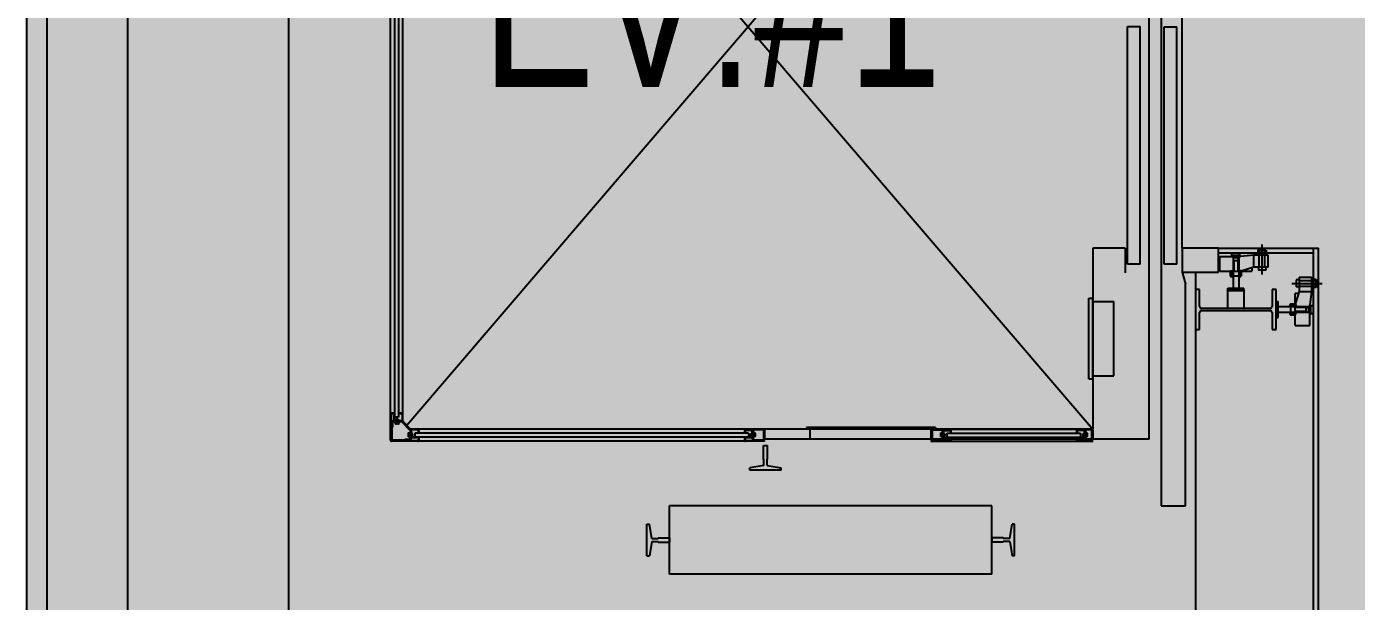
# Model space of a CAD drawing. Header units: millimetres. Extents: x 118559 to 211622, y 1329 to 63037.
# Drawn here: x 146730 to 150029, y 25892 to 27319 of the extents above; entities that cross this region are included whole.
import ezdxf
from ezdxf.enums import TextEntityAlignment as Align

# ---------------------------------------------------------------- set-up
doc = ezdxf.new("R2010")
doc.units = ezdxf.units.MM
doc.header["$LTSCALE"] = 120
doc.layers.add('ARCH', color=9, linetype='Continuous')
doc.layers.add('공사제외', color=5, linetype='Continuous')
doc.styles.add('GHD', font='')
doc.styles.get('GHD').set_extended_font_data('Dotum')

msp = doc.modelspace()

# ---------------------------------------------------------------- hatches: boundary and pattern name
at = {"layer": '공사제외', "linetype": 'Continuous'}
msp.add_hatch(color=253, dxfattribs=at).paths.add_polyline_path([(161618.8, 27040), (157330.1, 28562.8), (157311.6, 28694.2), (149935.1, 28694.2), (149935.1, 29394.2), (146730.1, 29394.2), (146730.1, 15782.9), (154687.7, 13368.2)])

# ---------------------------------------------------------------- linework, layer by layer
at = {"layer": 'ARCH', "color": 9}
for p, q in [((146980.1, 28744.2, 0), (146980.1, 19294.2, 0)), ((147380.1, 28744.2, 0), (147380.1, 19294.2, 0)), ((149545.1, 28519.2, 0), (149545.1, 26129.2, 0)), ((147633.1, 26291.7, 0), (147633.1, 28346.7, 0)), ((149515.1, 26294.2, 0), (149515.1, 28344.2, 0)), ((147673.1, 26329.2, 0), (149375.1, 28319.2, 0)), ((147673.1, 28309.2, 0), (149375.1, 26319.2, 0)), ((147643.1, 28296.6, 0), (147643.1, 26341.9, 0)), ((147653.1, 28289.2, 0), (147653.1, 26349.3, 0)), ((147663.1, 26339.6, 0), (147663.1, 28298.8, 0)), ((146780.1, 27944.1, 0), (146780.1, 15767.8, 0)), ((149597.1, 26769.2, 0), (149597.1, 27869.2, 0)), ((149461.1, 26729, 0), (149461.1, 27318.8, 0)), ((149461.1, 27318.8, 0), (149493.1, 27318.8, 0)), ((149493.1, 26729, 0), (149493.1, 27318.8, 0)), ((149551.9, 27318.6, 0), (149584.1, 27318.6, 0)), ((149552.1, 26728.7, 0), (149552.1, 27318.6, 0)), ((149584.1, 26728.7, 0), (149584.1, 27318.6, 0)), ((149375.1, 26769.2, 0), (149375.1, 26319.2, 0)), ((149455.1, 26769.2, 0), (149375.1, 26769.2, 0)), ((149455.1, 26769.2, 0), (149455.1, 26707.8, 0)), ((149687.1, 26769.2, 0), (149597.1, 26769.2, 0)), ((149597.1, 26769.2, 0), (149597.1, 26709.2, 0)), ((149687.1, 26769.2, 0), (149935.1, 26769.2, 0)), ((149687.1, 26709.2, 0), (149687.1, 26769.2, 0)), ((149687.1, 26757.2, 0), (149923.1, 26757.2, 0)), ((149806.1, 26757.2, 0), (149784.1, 26757.2, 0)), ((149784.1, 26757.2, 0), (149784.1, 26755.2, 0)), ((149785, 26763.6, 0), (149785, 26757.2, 0)), ((149785, 26763.6, 0), (149785, 26757.2, 0)), ((149785, 26763.6, 0), (149787.5, 26763.6, 0)), ((149787.5, 26763.6, 0), (149786.7, 26766.5, 0)), ((149787.2, 26764.6, 0), (149802.8, 26764.6, 0)), ((149787.5, 26763.6, 0), (149787.5, 26757.2, 0)), ((149787.5, 26763.6, 0), (149802.5, 26763.6, 0)), ((149787.7, 26767.6, 0), (149802.4, 26767.6, 0)), ((149795.1, 26703.3, 0), (149795.1, 26778.1, 0)), ((149802.5, 26763.6, 0), (149803.3, 26766.5, 0)), ((149802.5, 26763.6, 0), (149802.5, 26757.2, 0)), ((149805, 26763.6, 0), (149802.5, 26763.6, 0)), ((149805, 26763.6, 0), (149805, 26757.2, 0)), ((149806.1, 26755.2, 0), (149806.1, 26757.2, 0)), ((149923.1, 24619.2, 0), (149923.1, 26769.2, 0)), ((149935.1, 24619.2, 0), (149935.1, 26769.2, 0)), ((149493.1, 26729, 0), (149461.1, 26729, 0)), ((149584.1, 26728.7, 0), (149552.1, 26728.7, 0)), ((149690.2, 26747.8, 0), (149741.5, 26747.8, 0)), ((149690.2, 26711.8, 0), (149690.2, 26747.8, 0)), ((149741.5, 26749.8, 0), (149718.6, 26749.8, 0)), ((149718.6, 26747.8, 0), (149718.6, 26749.8, 0)), ((149740.1, 26755.8, 0), (149720.1, 26755.8, 0)), ((149720.1, 26749.8, 0), (149720.1, 26755.8, 0)), ((149723.1, 26747.7, 0), (149723.1, 26669.2, 0)), ((149724.1, 26737.7, 0), (149724.1, 26744.7, 0)), ((149736.1, 26744.7, 0), (149724.1, 26744.7, 0)), ((149736.1, 26737.7, 0), (149724.1, 26737.7, 0)), ((149725, 26744.7, 0), (149725, 26747.7, 0)), ((149725, 26737.7, 0), (149725, 26711.7, 0)), ((149735, 26737.7, 0), (149735, 26711.7, 0)), ((149735.1, 26744.7, 0), (149735.1, 26747.7, 0)), ((149736.1, 26737.7, 0), (149736.1, 26744.7, 0)), ((149737.1, 26747.7, 0), (149737.1, 26669.2, 0)), ((149740, 26749.8, 0), (149740, 26755.8, 0)), ((149775.1, 26751.7, 0), (149741.5, 26747.8, 0)), ((149741.5, 26749.8, 0), (149741.5, 26747.8, 0)), ((149810.1, 26751.7, 0), (149775.1, 26751.7, 0)), ((149775.1, 26721.7, 0), (149775.1, 26751.7, 0)), ((149784.1, 26755.2, 0), (149806.1, 26755.2, 0)), ((149784.1, 26754.8, 0), (149784.1, 26752.2, 0)), ((149788.1, 26721.7, 0), (149788.1, 26751.7, 0)), ((149789.1, 26754.8, 0), (149789.1, 26752.2, 0)), ((149801.1, 26754.8, 0), (149801.1, 26752.2, 0)), ((149802.1, 26721.7, 0), (149802.1, 26751.7, 0)), ((149806.1, 26754.8, 0), (149806.1, 26752.2, 0)), ((149810.1, 26721.7, 0), (149810.1, 26751.7, 0)), ((149810.1, 26721.7, 0), (149810.1, 26751.7, 0)), ((149597.1, 26709.2, 0), (149605.1, 26679.8, 0)), ((149597.1, 26709.2, 0), (149605.1, 26679.8, 0)), ((149597.1, 26709.2, 0), (149687.1, 26709.2, 0)), ((149630.1, 26709.2, 0), (149630.1, 24679.2, 0)), ((149690.2, 26711.8, 0), (149769.9, 26711.8, 0)), ((149716.4, 26711.8, 0), (149716.4, 26699.5, 0)), ((149743.6, 26699.5, 0), (149716.4, 26699.5, 0)), ((149717.4, 26712.8, 0), (149717.4, 26711.8, 0)), ((149717.4, 26712.8, 0), (149722.4, 26712.8, 0)), ((149717.4, 26711.8, 0), (149722.4, 26711.8, 0)), ((149718.7, 26711.8, 0), (149718.7, 26699.5, 0)), ((149721.2, 26711.8, 0), (149721.2, 26699.5, 0)), ((149721.2, 26711.8, 0), (149721.2, 26702.8, 0)), ((149722.4, 26712.8, 0), (149722.4, 26711.8, 0)), ((149737.2, 26699.5, 0), (149742.7, 26699.5, 0)), ((149742.4, 26712.8, 0), (149737.4, 26712.8, 0)), ((149737.4, 26712.8, 0), (149737.4, 26711.8, 0)), ((149738.7, 26711.8, 0), (149738.7, 26699.5, 0)), ((149741.2, 26711.8, 0), (149741.2, 26699.5, 0)), ((149742.4, 26712.8, 0), (149742.4, 26711.8, 0)), ((149775.1, 26721.7, 0), (149743.6, 26711.8, 0)), ((149743.6, 26711.8, 0), (149743.6, 26699.5, 0)), ((149769.9, 26720.1, 0), (149769.9, 26711.7, 0)), ((149810.1, 26721.7, 0), (149775.1, 26721.7, 0)), ((149804.1, 26721.7, 0), (149786.1, 26721.7, 0)), ((149786.1, 26721.7, 0), (149786.1, 26714, 0)), ((149804.1, 26714, 0), (149786.1, 26714, 0)), ((149804.1, 26721.7, 0), (149804.1, 26714, 0)), ((149879.9, 26690.4, 0), (149879.9, 26672.4, 0)), ((149887.6, 26690.4, 0), (149879.9, 26690.4, 0)), ((149887.6, 26696.4, 0), (149887.6, 26661.5, 0)), ((149887.6, 26696.4, 0), (149917.6, 26696.4, 0)), ((149887.6, 26696.4, 0), (149917.6, 26696.4, 0)), ((149887.6, 26690.4, 0), (149887.6, 26672.4, 0)), ((149917.6, 26696.4, 0), (149917.6, 26661.5, 0)), ((149920.6, 26692.5, 0), (149918, 26692.5, 0)), ((149921.1, 26670.5, 0), (149921.1, 26692.5, 0)), ((149921.1, 26692.5, 0), (149923.1, 26692.5, 0)), ((149923.1, 26692.5, 0), (149923.1, 26670.5, 0)), ((149929.4, 26691.4, 0), (149923.1, 26691.4, 0)), ((149929.4, 26691.4, 0), (149929.4, 26688.9, 0)), ((149605.1, 26129.2, 0), (149605.1, 26679.8, 0)), ((149640.1, 26666.5, 0), (149630.1, 26666.5, 0)), ((149630.1, 26666.5, 0), (149630.1, 26566.5, 0)), ((149640.1, 26624.2, 0), (149640.1, 26666.5, 0)), ((149709.1, 26663.2, 0), (149710.1, 26664.2, 0)), ((149709.1, 26663.2, 0), (149709.1, 26619.2, 0)), ((149751.1, 26663.2, 0), (149709.1, 26663.2, 0)), ((149710.1, 26664.2, 0), (149710.1, 26669.2, 0)), ((149710.1, 26669.2, 0), (149750.1, 26669.2, 0)), ((149710.1, 26664.2, 0), (149750.1, 26664.2, 0)), ((149723.1, 26669.2, 0), (149737.1, 26669.2, 0)), ((149750.1, 26664.2, 0), (149750.1, 26669.2, 0)), ((149750.1, 26664.2, 0), (149751.1, 26663.2, 0)), ((149751.1, 26619.2, 0), (149751.1, 26663.2, 0)), ((149830.1, 26666.5, 0), (149820.1, 26666.5, 0)), ((149820.1, 26666.5, 0), (149820.1, 26624.2, 0)), ((149830.1, 26566.5, 0), (149830.1, 26666.5, 0)), ((149869.2, 26681.4, 0), (149944, 26681.4, 0)), ((149887.6, 26661.5, 0), (149877.6, 26630, 0)), ((149887.6, 26672.4, 0), (149879.9, 26672.4, 0)), ((149887.6, 26688.4, 0), (149917.6, 26688.4, 0)), ((149887.6, 26674.4, 0), (149917.6, 26674.4, 0)), ((149887.6, 26661.5, 0), (149917.6, 26661.5, 0)), ((149917.6, 26661.5, 0), (149913.6, 26627.9, 0)), ((149920.6, 26687.5, 0), (149918, 26687.5, 0)), ((149920.6, 26675.5, 0), (149918, 26675.5, 0)), ((149920.6, 26670.5, 0), (149918, 26670.5, 0)), ((149923.1, 26670.5, 0), (149921.1, 26670.5, 0)), ((149929.4, 26688.9, 0), (149923.1, 26688.9, 0)), ((149929.4, 26673.9, 0), (149923.1, 26673.9, 0)), ((149929.4, 26671.4, 0), (149923.1, 26671.4, 0)), ((149929.4, 26671.4, 0), (149923.1, 26671.4, 0)), ((149929.4, 26688.9, 0), (149932.3, 26689.7, 0)), ((149929.4, 26673.9, 0), (149929.4, 26688.9, 0)), ((149929.4, 26673.9, 0), (149932.3, 26673, 0)), ((149929.4, 26671.4, 0), (149929.4, 26673.9, 0)), ((149930.4, 26673.6, 0), (149930.4, 26689.2, 0)), ((149933.4, 26674, 0), (149933.4, 26688.7, 0)), ((149365.4, 26444.2, 0), (149365.4, 26644.3, 0)), ((149365.4, 26644.3, 0), (149375.1, 26644.3, 0)), ((149375.1, 26444.2, 0), (149375.1, 26644.3, 0)), ((149375.1, 26636.3, 0), (149427.1, 26636.3, 0)), ((149427.1, 26452.2, 0), (149427.1, 26636.3, 0)), ((149830.1, 26636.4, 0), (149835.1, 26636.4, 0)), ((149830.1, 26596.4, 0), (149830.1, 26636.4, 0)), ((149835.1, 26596.4, 0), (149835.1, 26636.4, 0)), ((149865.3, 26630, 0), (149865.3, 26602.8, 0)), ((149877.6, 26630, 0), (149865.3, 26630, 0)), ((149865.3, 26623.6, 0), (149865.3, 26629.1, 0)), ((149877.6, 26627.6, 0), (149865.3, 26627.6, 0)), ((149877.6, 26625.1, 0), (149865.3, 26625.1, 0)), ((149885.9, 26656.3, 0), (149877.5, 26656.3, 0)), ((149877.6, 26576.6, 0), (149877.6, 26656.3, 0)), ((149878.6, 26628.8, 0), (149877.6, 26628.8, 0)), ((149878.6, 26628.8, 0), (149878.6, 26623.8, 0)), ((149913.6, 26576.6, 0), (149913.6, 26627.9, 0)), ((149915.6, 26627.9, 0), (149913.6, 26627.9, 0)), ((149915.6, 26627.9, 0), (149915.6, 26605, 0)), ((149915.6, 26626.4, 0), (149921.6, 26626.4, 0)), ((149921.6, 26626.5, 0), (149921.6, 26606.5, 0)), ((149640.1, 26566.5, 0), (149640.1, 26608.7, 0)), ((149815.1, 26619.2, 0), (149645.1, 26619.2, 0)), ((149645.1, 26613.7, 0), (149815.1, 26613.7, 0)), ((149820.1, 26608.7, 0), (149820.1, 26566.5, 0)), ((149830.1, 26596.4, 0), (149835.1, 26596.4, 0)), ((149913.6, 26623.4, 0), (149835.1, 26623.4, 0)), ((149835.1, 26609.4, 0), (149835.1, 26623.4, 0)), ((149913.6, 26609.4, 0), (149835.1, 26609.4, 0)), ((149877.6, 26607.6, 0), (149865.3, 26607.6, 0)), ((149877.6, 26605.1, 0), (149865.3, 26605.1, 0)), ((149877.6, 26602.8, 0), (149865.3, 26602.8, 0)), ((149877.6, 26607.6, 0), (149868.7, 26607.6, 0)), ((149878.6, 26623.8, 0), (149877.6, 26623.8, 0)), ((149903.6, 26621.4, 0), (149877.6, 26621.4, 0)), ((149903.6, 26611.4, 0), (149877.6, 26611.4, 0)), ((149878.6, 26608.8, 0), (149877.6, 26608.8, 0)), ((149877.6, 26603.8, 0), (149877.6, 26608.8, 0)), ((149878.6, 26603.8, 0), (149877.6, 26603.8, 0)), ((149878.6, 26603.8, 0), (149878.6, 26608.8, 0)), ((149903.6, 26622.5, 0), (149903.6, 26610.5, 0)), ((149903.6, 26622.5, 0), (149910.6, 26622.5, 0)), ((149903.6, 26610.5, 0), (149910.6, 26610.5, 0)), ((149910.6, 26622.5, 0), (149910.6, 26610.5, 0)), ((149910.6, 26621.5, 0), (149913.6, 26621.5, 0)), ((149910.6, 26611.3, 0), (149913.6, 26611.3, 0)), ((149913.6, 26605, 0), (149915.6, 26605, 0)), ((149915.6, 26606.5, 0), (149921.6, 26606.5, 0)), ((149630.1, 26566.5, 0), (149640.1, 26566.5, 0)), ((149820.1, 26566.5, 0), (149830.1, 26566.5, 0)), ((149877.6, 26576.6, 0), (149913.6, 26576.6, 0)), ((149365.4, 26444.2, 0), (149375.1, 26444.2, 0)), ((149375.1, 26452.2, 0), (149427.1, 26452.2, 0)), ((147634.6, 26356.7, 0), (147634.6, 26291.7, 0)), ((147636.2, 26332.7, 0), (147634.6, 26332.7, 0)), ((147643.1, 26359.2, 0), (147635.6, 26359.2, 0)), ((147643.1, 26357.7, 0), (147635.6, 26357.7, 0)), ((147636.2, 26336.6, 0), (147636.2, 26293.3, 0)), ((147637.8, 26336.6, 0), (147637.8, 26324.2, 0)), ((147659.9, 26339.2, 0), (147638.8, 26339.2, 0)), ((147659.9, 26337.6, 0), (147638.8, 26337.6, 0)), ((147641.5, 26354.2, 0), (147641.5, 26341.8, 0)), ((147643.1, 26354.2, 0), (147641.5, 26354.2, 0)), ((147653.1, 26349.2, 0), (147643.1, 26349.2, 0)), ((147657.5, 26340.8, 0), (147644.1, 26340.8, 0)), ((147644.5, 26337.6, 0), (147644.5, 26336.3, 0)), ((147654.5, 26336.3, 0), (147644.5, 26336.3, 0)), ((147644.8, 26333.6, 0), (147644.8, 26336.3, 0)), ((147652.9, 26332.8, 0), (147646, 26332.8, 0)), ((147647, 26343.1, 0), (147647.8, 26343.9, 0)), ((147647, 26343.1, 0), (147647, 26340.8, 0)), ((147652, 26343.1, 0), (147647, 26343.1, 0)), ((147647.1, 26336.3, 0), (147647.1, 26333.6, 0)), ((147647.8, 26343.9, 0), (147647.8, 26340.8, 0)), ((147651.2, 26343.9, 0), (147647.8, 26343.9, 0)), ((147649.5, 26337.6, 0), (147648.2, 26336.3, 0)), ((147650.7, 26337.6, 0), (147649.5, 26336.3, 0)), ((147651.2, 26343.9, 0), (147652, 26343.1, 0)), ((147651.2, 26343.9, 0), (147651.2, 26340.8, 0)), ((147651.8, 26336.3, 0), (147651.8, 26333.6, 0)), ((147652, 26343.1, 0), (147652, 26340.8, 0)), ((147660.6, 26359.2, 0), (147653.1, 26359.2, 0)), ((147660.6, 26357.7, 0), (147653.1, 26357.7, 0)), ((147654.1, 26333.6, 0), (147654.1, 26336.3, 0)), ((147654.5, 26337.6, 0), (147654.5, 26336.3, 0)), ((147657.5, 26340.8, 0), (147657.5, 26339.2, 0)), ((147660.6, 26337.3, 0), (147681.2, 26316.7, 0)), ((147661.6, 26356.7, 0), (147661.6, 26339.6, 0)), ((147661.7, 26338.5, 0), (147682.3, 26317.9, 0)), ((147663.3, 26338.9, 0), (147682.8, 26319.5, 0)), ((147637.8, 26324.2, 0), (147636.2, 26324.2, 0)), ((147676.7, 26309.1, 0), (147676.7, 26302.2, 0)), ((147677.5, 26310.2, 0), (147680.2, 26310.2, 0)), ((147680.2, 26307.9, 0), (147677.5, 26307.9, 0)), ((147680.2, 26303.3, 0), (147677.5, 26303.3, 0)), ((147677.5, 26301, 0), (147680.2, 26301, 0)), ((147681.5, 26310.6, 0), (147680.2, 26310.6, 0)), ((147680.2, 26310.6, 0), (147680.2, 26300.6, 0)), ((147681.5, 26306.8, 0), (147680.2, 26305.6, 0)), ((147681.5, 26305.6, 0), (147680.2, 26304.4, 0)), ((147681.5, 26300.6, 0), (147680.2, 26300.6, 0)), ((147681.5, 26316, 0), (147681.5, 26294.9, 0)), ((147683.1, 26316, 0), (147683.1, 26294.9, 0)), ((147684.7, 26313.6, 0), (147683.1, 26313.6, 0)), ((149375.1, 26319.2, 0), (147683.5, 26319.2, 0)), ((148558.6, 26319.2, 0), (147683.5, 26319.2, 0)), ((147700.6, 26317.7, 0), (147683.5, 26317.7, 0)), ((147684.7, 26313.6, 0), (147684.7, 26300.2, 0)), ((147687, 26308.1, 0), (147684.7, 26308.1, 0)), ((147687.8, 26307.3, 0), (147684.7, 26307.3, 0)), ((147687.8, 26303.9, 0), (147684.7, 26303.9, 0)), ((147687, 26303.1, 0), (147684.7, 26303.1, 0)), ((148528.5, 26299.2, 0), (147685.7, 26299.2, 0)), ((147698.1, 26297.6, 0), (147685.7, 26297.6, 0)), ((147687.8, 26307.3, 0), (147687, 26308.1, 0)), ((147687, 26308.1, 0), (147687, 26303.1, 0)), ((147687, 26303.1, 0), (147687.8, 26303.9, 0)), ((147687.8, 26307.3, 0), (147687.8, 26303.9, 0)), ((148521.1, 26309.2, 0), (147693.1, 26309.2, 0)), ((147693.1, 26309.2, 0), (147693.1, 26299.2, 0)), ((147698.1, 26299.2, 0), (147698.1, 26297.6, 0)), ((147701.6, 26316.7, 0), (147701.6, 26309.2, 0)), ((147701.6, 26299.2, 0), (147701.6, 26291.7, 0)), ((147703.1, 26316.7, 0), (147703.1, 26309.2, 0)), ((147703.1, 26299.2, 0), (147703.1, 26291.7, 0)), ((148511.1, 26316.7, 0), (148511.1, 26309.2, 0)), ((148511.1, 26299.2, 0), (148511.1, 26291.7, 0)), ((148512.6, 26316.7, 0), (148512.6, 26309.2, 0)), ((148512.6, 26299.2, 0), (148512.6, 26291.7, 0)), ((148558.6, 26317.7, 0), (148513.6, 26317.7, 0)), ((148514.1, 26317.7, 0), (148514.1, 26316.1, 0)), ((148530.1, 26316.1, 0), (148514.1, 26316.1, 0)), ((148516.1, 26299.2, 0), (148516.1, 26297.6, 0)), ((148528.5, 26297.6, 0), (148516.1, 26297.6, 0)), ((148521.1, 26309.2, 0), (148521.1, 26299.2, 0)), ((148526.4, 26307.3, 0), (148527.2, 26308.1, 0)), ((148526.4, 26307.3, 0), (148529.5, 26307.3, 0)), ((148526.4, 26307.3, 0), (148526.4, 26303.9, 0)), ((148527.2, 26303.1, 0), (148526.4, 26303.9, 0)), ((148526.4, 26303.9, 0), (148529.5, 26303.9, 0)), ((148527.2, 26308.1, 0), (148529.5, 26308.1, 0)), ((148527.2, 26308.1, 0), (148527.2, 26303.1, 0)), ((148527.2, 26303.1, 0), (148529.5, 26303.1, 0)), ((148529.5, 26313.6, 0), (148531.1, 26313.6, 0)), ((148529.5, 26313.6, 0), (148529.5, 26300.2, 0)), ((148529.5, 26313.6, 0), (148529.5, 26300.2, 0)), ((148531.1, 26315.1, 0), (148531.1, 26293.3, 0)), ((148532.7, 26315.1, 0), (148532.7, 26293.3, 0)), ((148532.7, 26310.6, 0), (148534, 26310.6, 0)), ((148532.7, 26306.8, 0), (148534, 26305.6, 0)), ((148532.7, 26305.6, 0), (148534, 26304.4, 0)), ((148532.7, 26300.6, 0), (148534, 26300.6, 0)), ((148534, 26310.6, 0), (148534, 26300.6, 0)), ((148536.7, 26310.2, 0), (148534, 26310.2, 0)), ((148534, 26307.9, 0), (148536.7, 26307.9, 0)), ((148534, 26303.3, 0), (148536.7, 26303.3, 0)), ((148536.7, 26301, 0), (148534, 26301, 0)), ((148537.5, 26309.1, 0), (148537.5, 26302.2, 0)), ((148558, 26315.7, 0), (148558, 26293.3, 0)), ((148559.6, 26315.7, 0), (148558, 26315.7, 0)), ((148559.6, 26316.7, 0), (148559.6, 26293.3, 0)), ((148561.1, 26294.2, 0), (148559.6, 26294.2, 0)), ((148561.1, 26316.7, 0), (148561.1, 26294.2, 0)), ((149515.1, 26294.2, 0), (148561.1, 26294.2, 0)), ((148985.1, 26323.2, 0), (148665.1, 26323.2, 0)), ((148985.1, 26323.2, 0), (148665.1, 26323.2, 0)), ((148665.1, 26323.2, 0), (148665.1, 26319.2, 0)), ((148665.1, 26323.2, 0), (148665.1, 26319.2, 0)), ((148985.1, 26319.2, 0), (148665.1, 26319.2, 0)), ((148985.1, 26319.2, 0), (148665.1, 26319.2, 0)), ((148673.1, 26319.2, 0), (148673.1, 26294.2, 0)), ((148673.1, 26319.2, 0), (148673.1, 26294.2, 0)), ((148977.1, 26294.2, 0), (148673.1, 26294.2, 0)), ((148977.1, 26294.2, 0), (148673.1, 26294.2, 0)), ((148973.4, 26316.7, 0), (148973.4, 26294.2, 0)), ((148973.4, 26294.2, 0), (148974.9, 26294.2, 0)), ((148973.4, 26294.2, 0), (148974.9, 26294.2, 0)), ((148974.9, 26316.7, 0), (148974.9, 26293.3, 0)), ((148974.9, 26315.7, 0), (148976.5, 26315.7, 0)), ((148975.9, 26319.2, 0), (149361.3, 26319.2, 0)), ((148975.9, 26317.7, 0), (149020.9, 26317.7, 0)), ((148976.5, 26315.7, 0), (148976.5, 26293.3, 0)), ((148977.1, 26319.2, 0), (148977.1, 26294.2, 0)), ((148977.1, 26319.2, 0), (148977.1, 26294.2, 0)), ((148985.1, 26323.2, 0), (148985.1, 26319.2, 0)), ((148985.1, 26323.2, 0), (148985.1, 26319.2, 0)), ((148997, 26309.1, 0), (148997, 26302.2, 0)), ((148997.8, 26310.2, 0), (149000.5, 26310.2, 0)), ((149000.5, 26307.9, 0), (148997.8, 26307.9, 0)), ((149000.5, 26303.3, 0), (148997.8, 26303.3, 0)), ((148997.8, 26301, 0), (149000.5, 26301, 0)), ((149000.5, 26310.6, 0), (149000.5, 26300.6, 0)), ((149001.8, 26310.6, 0), (149000.5, 26310.6, 0)), ((149001.8, 26306.8, 0), (149000.5, 26305.6, 0)), ((149001.8, 26305.6, 0), (149000.5, 26304.4, 0)), ((149001.8, 26300.6, 0), (149000.5, 26300.6, 0)), ((149001.8, 26315.1, 0), (149001.8, 26293.3, 0)), ((149003.4, 26315.1, 0), (149003.4, 26293.3, 0)), ((149005, 26313.6, 0), (149003.4, 26313.6, 0)), ((149004.4, 26316.1, 0), (149020.4, 26316.1, 0)), ((149005, 26313.6, 0), (149005, 26300.2, 0)), ((149005, 26313.6, 0), (149005, 26300.2, 0)), ((149007.3, 26308.1, 0), (149005, 26308.1, 0)), ((149008.1, 26307.3, 0), (149005, 26307.3, 0)), ((149008.1, 26303.9, 0), (149005, 26303.9, 0)), ((149007.3, 26303.1, 0), (149005, 26303.1, 0)), ((149006, 26299.2, 0), (149352.5, 26299.2, 0)), ((149006, 26297.6, 0), (149018.4, 26297.6, 0)), ((149007.3, 26308.1, 0), (149007.3, 26303.1, 0)), ((149008.1, 26307.3, 0), (149007.3, 26308.1, 0)), ((149007.3, 26303.1, 0), (149008.1, 26303.9, 0)), ((149008.1, 26307.3, 0), (149008.1, 26303.9, 0)), ((149013.4, 26309.2, 0), (149345.1, 26309.2, 0)), ((149013.4, 26309.2, 0), (149013.4, 26299.2, 0)), ((149018.4, 26299.2, 0), (149018.4, 26297.6, 0)), ((149020.4, 26317.7, 0), (149020.4, 26316.1, 0)), ((149021.9, 26316.7, 0), (149021.9, 26309.2, 0)), ((149021.9, 26299.2, 0), (149021.9, 26291.7, 0)), ((149023.4, 26316.7, 0), (149023.4, 26309.2, 0)), ((149023.4, 26299.2, 0), (149023.4, 26291.7, 0)), ((149335.1, 26316.7, 0), (149335.1, 26309.2, 0)), ((149335.1, 26299.2, 0), (149335.1, 26291.7, 0)), ((149336.6, 26316.7, 0), (149336.6, 26309.2, 0)), ((149336.6, 26299.2, 0), (149336.6, 26291.7, 0)), ((149372.6, 26317.7, 0), (149337.6, 26317.7, 0)), ((149338.1, 26317.7, 0), (149338.1, 26316.1, 0)), ((149354.1, 26316.1, 0), (149338.1, 26316.1, 0)), ((149340.1, 26299.2, 0), (149340.1, 26297.6, 0)), ((149352.5, 26297.6, 0), (149340.1, 26297.6, 0)), ((149345.1, 26309.2, 0), (149345.1, 26299.2, 0)), ((149350.4, 26307.3, 0), (149351.2, 26308.1, 0)), ((149350.4, 26307.3, 0), (149353.5, 26307.3, 0)), ((149350.4, 26307.3, 0), (149350.4, 26303.9, 0)), ((149351.2, 26303.1, 0), (149350.4, 26303.9, 0)), ((149350.4, 26303.9, 0), (149353.5, 26303.9, 0)), ((149351.2, 26308.1, 0), (149351.2, 26303.1, 0)), ((149351.2, 26308.1, 0), (149353.5, 26308.1, 0)), ((149351.2, 26303.1, 0), (149353.5, 26303.1, 0)), ((149353.5, 26313.6, 0), (149353.5, 26300.2, 0)), ((149353.5, 26313.6, 0), (149353.5, 26300.2, 0)), ((149353.5, 26313.6, 0), (149355.1, 26313.6, 0)), ((149355.1, 26315.1, 0), (149355.1, 26293.3, 0)), ((149356.7, 26315.1, 0), (149356.7, 26293.3, 0)), ((149356.7, 26310.6, 0), (149358, 26310.6, 0)), ((149356.7, 26306.8, 0), (149358, 26305.6, 0)), ((149356.7, 26305.6, 0), (149358, 26304.4, 0)), ((149356.7, 26300.6, 0), (149358, 26300.6, 0)), ((149358, 26310.6, 0), (149358, 26300.6, 0)), ((149360.7, 26310.2, 0), (149358, 26310.2, 0)), ((149358, 26307.9, 0), (149360.7, 26307.9, 0)), ((149358, 26303.3, 0), (149360.7, 26303.3, 0)), ((149360.7, 26301, 0), (149358, 26301, 0)), ((149361.5, 26309.1, 0), (149361.5, 26302.2, 0)), ((149372, 26315.7, 0), (149372, 26293.3, 0)), ((149373.6, 26315.7, 0), (149372, 26315.7, 0)), ((149373.6, 26316.7, 0), (149373.6, 26293.3, 0)), ((149375.1, 26294.2, 0), (149373.6, 26294.2, 0)), ((149375.1, 26316.7, 0), (149375.1, 26294.2, 0)), ((147700.6, 26290.7, 0), (147635.6, 26290.7, 0)), ((148561.1, 26289.2, 0), (147635.6, 26289.2, 0)), ((147680.5, 26292.3, 0), (147637.2, 26292.3, 0)), ((147680.5, 26293.9, 0), (147668.1, 26293.9, 0)), ((147668.1, 26293.9, 0), (147668.1, 26292.3, 0)), ((147676.6, 26292.3, 0), (147676.6, 26290.7, 0)), ((148561.1, 26290.7, 0), (148513.6, 26290.7, 0)), ((148557, 26292.3, 0), (148533.7, 26292.3, 0)), ((148558.1, 26279.2, 0), (148568.1, 26279.2, 0)), ((148558.1, 26245.2, 0), (148558.1, 26279.2, 0)), ((148561.1, 26290.7, 0), (148561.1, 26289.2, 0)), ((148568.1, 26245.2, 0), (148568.1, 26279.2, 0)), ((148973.4, 26290.7, 0), (148973.4, 26289.2, 0)), ((148973.4, 26290.7, 0), (149020.9, 26290.7, 0)), ((148973.4, 26289.2, 0), (149375.1, 26289.2, 0)), ((148977.5, 26292.3, 0), (149000.8, 26292.3, 0)), ((149375.1, 26290.7, 0), (149337.6, 26290.7, 0)), ((149371, 26292.3, 0), (149357.7, 26292.3, 0)), ((149375.1, 26290.7, 0), (149375.1, 26289.2, 0)), ((148559.1, 26229.2, 0), (148524.1, 26223.2, 0)), ((148559.1, 26245.2, 0), (148558.1, 26245.2, 0)), ((148559.1, 26229.2, 0), (148559.1, 26245.2, 0)), ((148567.1, 26229.2, 0), (148567.1, 26245.2, 0)), ((148568.1, 26245.2, 0), (148567.1, 26245.2, 0)), ((148567.1, 26229.2, 0), (148602.1, 26223.2, 0)), ((148524.1, 26217.2, 0), (148524.1, 26223.2, 0)), ((148602.1, 26217.2, 0), (148524.1, 26217.2, 0)), ((148602.1, 26217.2, 0), (148602.1, 26223.2, 0)), ((149125.1, 26129.2, 0), (148325.1, 26129.2, 0)), ((148325.1, 25959.2, 0), (148325.1, 26129.2, 0)), ((149125.1, 25959.2, 0), (149125.1, 26129.2, 0)), ((149545.1, 26129.2, 0), (149605.1, 26129.2, 0)), ((148269.1, 26005.2, 0), (148269.1, 26083.2, 0)), ((148269.1, 26083.2, 0), (148275.1, 26083.2, 0)), ((148269.1, 26005.2, 0), (148269.1, 26083.2, 0)), ((148269.1, 26083.2, 0), (148275.1, 26083.2, 0)), ((148281.1, 26048.2, 0), (148275.1, 26083.2, 0)), ((148281.1, 26048.2, 0), (148275.1, 26083.2, 0)), ((149169.1, 26048.2, 0), (149175.1, 26083.2, 0)), ((149169.1, 26048.2, 0), (149175.1, 26083.2, 0)), ((149181.1, 26083.2, 0), (149175.1, 26083.2, 0)), ((149181.1, 26083.2, 0), (149175.1, 26083.2, 0)), ((149181.1, 26005.2, 0), (149181.1, 26083.2, 0)), ((149181.1, 26005.2, 0), (149181.1, 26083.2, 0)), ((148281.1, 26040.2, 0), (148275.1, 26005.2, 0)), ((148281.1, 26040.2, 0), (148275.1, 26005.2, 0)), ((148281.1, 26048.2, 0), (148297.1, 26048.2, 0)), ((148281.1, 26048.2, 0), (148297.1, 26048.2, 0)), ((148281.1, 26040.2, 0), (148297.1, 26040.2, 0)), ((148281.1, 26040.2, 0), (148297.1, 26040.2, 0)), ((148297.1, 26049.2, 0), (148325.1, 26049.2, 0)), ((148297.1, 26048.2, 0), (148297.1, 26049.2, 0)), ((148297.1, 26049.2, 0), (148325.1, 26049.2, 0)), ((148297.1, 26048.2, 0), (148297.1, 26049.2, 0)), ((148297.1, 26039.2, 0), (148297.1, 26040.2, 0)), ((148297.1, 26039.2, 0), (148297.1, 26040.2, 0)), ((148297.1, 26039.2, 0), (148325.1, 26039.2, 0)), ((148297.1, 26039.2, 0), (148325.1, 26039.2, 0)), ((148325.1, 26049.2, 0), (148325.1, 26039.2, 0)), ((148325.1, 26049.2, 0), (148325.1, 26039.2, 0)), ((149153.1, 26049.2, 0), (149125.1, 26049.2, 0)), ((149125.1, 26049.2, 0), (149125.1, 26039.2, 0)), ((149153.1, 26049.2, 0), (149125.1, 26049.2, 0)), ((149125.1, 26049.2, 0), (149125.1, 26039.2, 0)), ((149153.1, 26039.2, 0), (149125.1, 26039.2, 0)), ((149153.1, 26039.2, 0), (149125.1, 26039.2, 0)), ((149153.1, 26048.2, 0), (149153.1, 26049.2, 0)), ((149153.1, 26048.2, 0), (149153.1, 26049.2, 0)), ((149169.1, 26048.2, 0), (149153.1, 26048.2, 0)), ((149169.1, 26048.2, 0), (149153.1, 26048.2, 0)), ((149169.1, 26040.2, 0), (149153.1, 26040.2, 0)), ((149153.1, 26039.2, 0), (149153.1, 26040.2, 0)), ((149169.1, 26040.2, 0), (149153.1, 26040.2, 0)), ((149153.1, 26039.2, 0), (149153.1, 26040.2, 0)), ((149169.1, 26040.2, 0), (149175.1, 26005.2, 0)), ((149169.1, 26040.2, 0), (149175.1, 26005.2, 0)), ((148269.1, 26005.2, 0), (148275.1, 26005.2, 0)), ((148269.1, 26005.2, 0), (148275.1, 26005.2, 0)), ((149181.1, 26005.2, 0), (149175.1, 26005.2, 0)), ((149181.1, 26005.2, 0), (149175.1, 26005.2, 0)), ((149125.1, 25959.2, 0), (148325.1, 25959.2, 0))]:
    msp.add_line(p, q, dxfattribs=at)
for centre, radius, start, end in [((149787.7, 26766.6, 0), 1, 90, 188.1301), ((149802.4, 26766.6, 0), 1, 351.8699, 90), ((149786.6, 26748.3, 0), 6.96, 68.9508, 111.0492), ((149786.6, 26758.7, 0), 6.96, 248.9508, 291.0492), ((149795.1, 26713.8, 0), 41.4, 81.651, 98.2985), ((149795.1, 26793.2, 0), 41.4, 261.6762, 278.3238), ((149803.6, 26748.3, 0), 6.96, 68.6319, 110.7296), ((149803.6, 26758.7, 0), 6.96, 249.2704, 291.3681), ((149719.9, 26701, 0), 3.16, 209.6168, 330.3832), ((149739.9, 26701, 0), 3.16, 209.6168, 330.3832), ((149924.5, 26690, 0), 6.96, 158.6319, 200.7296), ((149914.1, 26690, 0), 6.96, 339.2704, 21.3681), ((149959, 26681.5, 0), 41.4, 171.6762, 188.3238), ((149924.5, 26673, 0), 6.96, 158.9508, 201.0492), ((149879.6, 26681.5, 0), 41.4, 351.7015, 8.349), ((149914.1, 26673, 0), 6.96, 338.9508, 21.0492), ((149932.4, 26688.7, 0), 1, 0, 98.1301), ((149932.4, 26674, 0), 1, 261.8699, 0), ((149645.1, 26624.2, 0), 5, 180, 270), ((149815.1, 26624.2, 0), 5, 270, 0), ((149866.9, 26626.3, 0), 3.16, 119.6168, 240.3832), ((149645.1, 26608.7, 0), 5, 90, 180), ((149815.1, 26608.7, 0), 5, 0, 90), ((149866.9, 26606.3, 0), 3.16, 119.6168, 240.3832), ((147635.6, 26356.7, 0), 2.5, 90, 180), ((147635.6, 26356.7, 0), 1, 90, 180), ((147638.8, 26336.6, 0), 2.6, 90, 180), ((147638.8, 26336.6, 0), 1, 90, 180), ((147644.1, 26341.8, 0), 2.6, 180, 270), ((147644.1, 26341.8, 0), 1, 180, 270), ((147646, 26334, 0), 1.23, 200.57, 339.43), ((147649.5, 26336.5, 0), 3.73, 231.7868, 308.2132), ((147652.9, 26334, 0), 1.23, 200.57, 339.43), ((147659.9, 26336.6, 0), 2.6, 45, 90), ((147659.9, 26336.6, 0), 1, 45, 90), ((147660.6, 26356.7, 0), 2.5, 0, 90), ((147660.6, 26356.7, 0), 1, 0, 90), ((147664.1, 26339.6, 0), 2.5, 180, 225), ((147664.1, 26339.6, 0), 1, 180, 225), ((147677.9, 26309.1, 0), 1.23, 110.57, 249.43), ((147680.4, 26305.6, 0), 3.73, 141.7868, 218.2132), ((147677.9, 26302.2, 0), 1.23, 110.57, 249.43), ((147680.5, 26294.9, 0), 2.6, 270, 0), ((147680.5, 26294.9, 0), 1, 270, 0), ((147680.5, 26316, 0), 1, 0, 45), ((147683.5, 26320.2, 0), 2.5, 225, 270), ((147680.5, 26316, 0), 2.6, 0, 45), ((147683.5, 26320.2, 0), 1, 225, 270), ((147685.7, 26300.2, 0), 2.6, 180, 270), ((147685.7, 26300.2, 0), 1, 180, 270), ((147700.6, 26316.7, 0), 2.5, 0, 90), ((147700.6, 26316.7, 0), 1, 0, 90), ((148513.6, 26316.7, 0), 2.5, 90, 180), ((148513.6, 26316.7, 0), 1, 90, 180), ((148528.5, 26300.2, 0), 2.6, 270, 0), ((148528.5, 26300.2, 0), 1, 270, 0), ((148530.1, 26315.1, 0), 2.6, 0, 90), ((148530.1, 26315.1, 0), 1, 0, 90), ((148536.2, 26309.1, 0), 1.23, 290.57, 69.43), ((148533.7, 26305.6, 0), 3.73, 321.7868, 38.2132), ((148536.2, 26302.2, 0), 1.23, 290.57, 69.43), ((148558.6, 26316.7, 0), 2.5, 0, 90), ((148558.6, 26316.7, 0), 1, 0, 90), ((148975.9, 26316.7, 0), 2.5, 90, 180), ((148975.9, 26316.7, 0), 1, 90, 180), ((148998.2, 26309.1, 0), 1.23, 110.57, 249.43), ((149000.7, 26305.6, 0), 3.73, 141.7868, 218.2132), ((148998.2, 26302.2, 0), 1.23, 110.57, 249.43), ((149004.4, 26315.1, 0), 2.6, 90, 180), ((149004.4, 26315.1, 0), 1, 90, 180), ((149006, 26300.2, 0), 2.6, 180, 270), ((149006, 26300.2, 0), 1, 180, 270), ((149020.9, 26316.7, 0), 2.5, 0, 90), ((149020.9, 26316.7, 0), 1, 0, 90), ((149337.6, 26316.7, 0), 2.5, 90, 180), ((149337.6, 26316.7, 0), 1, 90, 180), ((149352.5, 26300.2, 0), 2.6, 270, 0), ((149352.5, 26300.2, 0), 1, 270, 0), ((149354.1, 26315.1, 0), 2.6, 0, 90), ((149354.1, 26315.1, 0), 1, 0, 90), ((149360.3, 26309.1, 0), 1.23, 290.57, 69.43), ((149357.8, 26305.6, 0), 3.73, 321.7868, 38.2132), ((149360.3, 26302.2, 0), 1.23, 290.57, 69.43), ((149372.6, 26316.7, 0), 2.5, 0, 90), ((149372.6, 26316.7, 0), 1, 0, 90), ((147635.6, 26291.7, 0), 2.5, 180, 270), ((147637.2, 26293.3, 0), 2.6, 180, 270), ((147635.6, 26291.7, 0), 1, 180, 270), ((147637.2, 26293.3, 0), 1, 180, 270), ((147700.6, 26291.7, 0), 1, 270, 0), ((147700.6, 26291.7, 0), 2.5, 270, 0), ((148513.6, 26291.7, 0), 2.5, 180, 270), ((148513.6, 26291.7, 0), 1, 180, 270), ((148533.7, 26293.3, 0), 2.6, 180, 270), ((148533.7, 26293.3, 0), 1, 180, 270), ((148557, 26293.3, 0), 2.6, 270, 0), ((148557, 26293.3, 0), 1, 270, 0), ((148977.5, 26293.3, 0), 2.6, 180, 270), ((148977.5, 26293.3, 0), 1, 180, 270), ((149000.8, 26293.3, 0), 1, 270, 0), ((149000.8, 26293.3, 0), 2.6, 270, 0), ((149020.9, 26291.7, 0), 2.5, 270, 0), ((149020.9, 26291.7, 0), 1, 270, 0), ((149337.6, 26291.7, 0), 2.5, 180, 270), ((149337.6, 26291.7, 0), 1, 180, 270), ((149357.7, 26293.3, 0), 2.6, 180, 270), ((149357.7, 26293.3, 0), 1, 180, 270), ((149371, 26293.3, 0), 1, 270, 0), ((149371, 26293.3, 0), 2.6, 270, 0)]:
    msp.add_arc(centre, radius, start, end, dxfattribs=at)
at = {"layer": '공사제외', "linetype": 'Continuous', "elevation": 0}
msp.add_lwpolyline([(146730.1, 15782.9), (154687.7, 13368.2), (161618.8, 27040), (157330.1, 28562.8), (157311.6, 28694.2), (149935.1, 28694.2), (149935.1, 29394.2), (146730.1, 29394.2), (146730.1, 15782.9)], dxfattribs=at)

# ---------------------------------------------------------------- texts
at = {"layer": 'ARCH', "color": 9, "style": 'GHD', "width": 0.8}
msp.add_text('EV.#1', height=400, dxfattribs=at).set_placement((148429.8, 27369.2, 0), align=Align.MIDDLE_CENTER)

doc.saveas('drawing.dxf')
